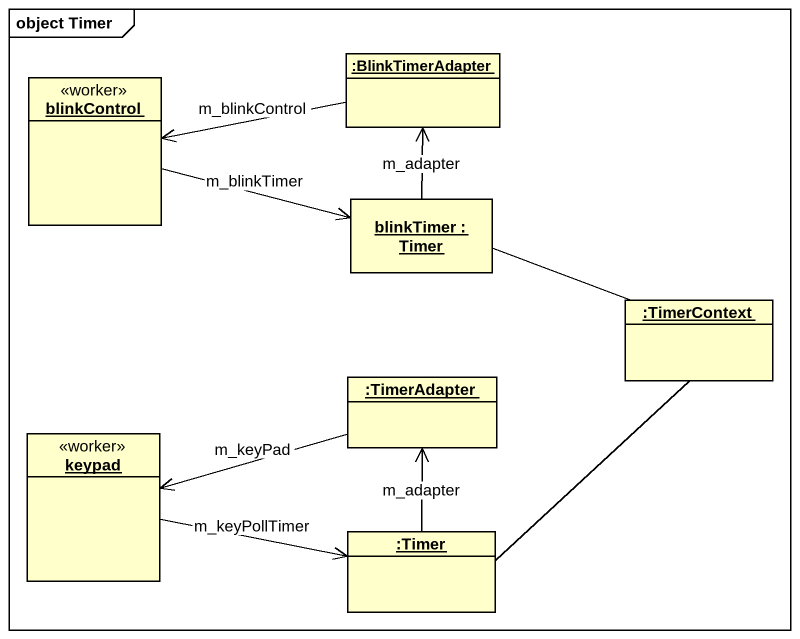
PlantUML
@startuml
mainframe object Timer
hide circle
hide empty members
object blinkControl <<worker>>
object ":BlinkTimerAdapter" as BlinkTimerAdapter
object "blinkTimer : Timer" as blinkTimer
object ":TimerContext" as TimerContext
object ":TimerAdapter" as TimerAdapter
object keypad <<worker>>
object ":Timer" as Timer
blinkControl -right-> blinkTimer : m_blinkTimer
BlinkTimerAdapter -left-> blinkControl : m_blinkControl
blinkTimer -up-> BlinkTimerAdapter : m_adapter
TimerContext -left- blinkTimer
TimerContext -- Timer
TimerAdapter -left-> keypad : m_keyPad
keypad -right-> Timer : m_keyPollTimer
Timer -up-> TimerAdapter : m_adapter
@enduml
